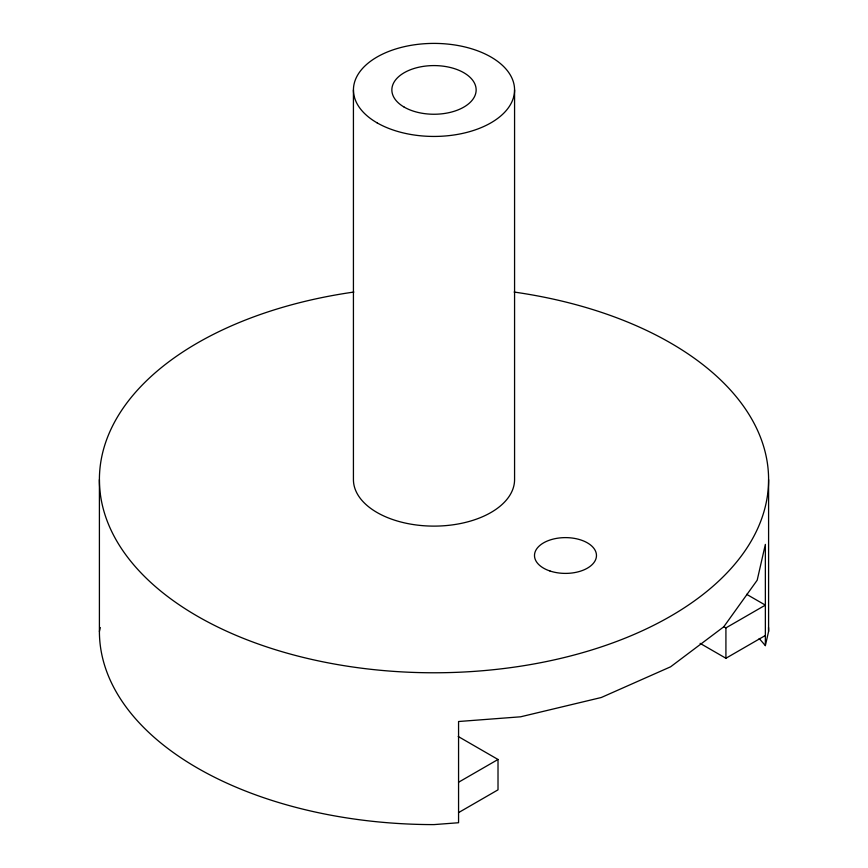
<?xml version="1.0" encoding="UTF-8"?>
<svg xmlns="http://www.w3.org/2000/svg" width="868" height="868" viewBox="0 0 868 868"><rect width="100%" height="100%" fill="white"/><g stroke="black" fill="none" stroke-linecap="round" stroke-linejoin="round"><path stroke-width="1.3" d="M759.185 638.479L765.359 645.608L765.359 544.388L757.189 580.204L723.771 626.794L670.595 666.808L601.296 697.503L520.594 716.805L458.564 721.514L458.564 822.734L434 824.6A334.592 193.173 0 0 1 99.408 631.427L100.287 627.553M765.359 645.608L768.592 631.427L768.592 479.603M458.564 782.242L498.015 759.478L498.015 789.837L458.564 812.611M723.576 626.544L725.919 627.889L765.359 605.126L746.621 594.309M700.096 643.351L725.919 658.259L765.359 635.485M458.206 736.487L498.015 759.478M725.919 627.889L725.919 658.259M514.572 89.925L514.572 479.603A80.572 46.525 0 0 1 434 526.116A80.572 46.525 0 0 1 353.428 479.603L353.428 89.925M99.408 479.603L99.408 631.427M768.527 627.466A334.592 193.173 0 0 1 768.592 631.427M514.127 292.049A334.592 193.173 0 0 1 709.351 589.35A334.592 193.173 0 0 1 158.649 589.35A334.592 193.173 0 0 1 353.873 292.049M549.986 571.003A30.988 17.892 0 0 0 596.468 555.509A30.988 17.892 0 0 0 549.986 540.015A30.988 17.892 0 0 0 549.986 571.003M377.027 122.811A80.572 46.525 0 0 0 511.827 101.957A80.572 46.525 0 0 0 413.146 44.984A80.572 46.525 0 0 0 377.027 122.811M404.195 107.122A42.152 24.337 0 0 0 474.709 96.218A42.152 24.337 0 0 0 423.096 66.413A42.152 24.337 0 0 0 404.195 107.122"/></g></svg>
